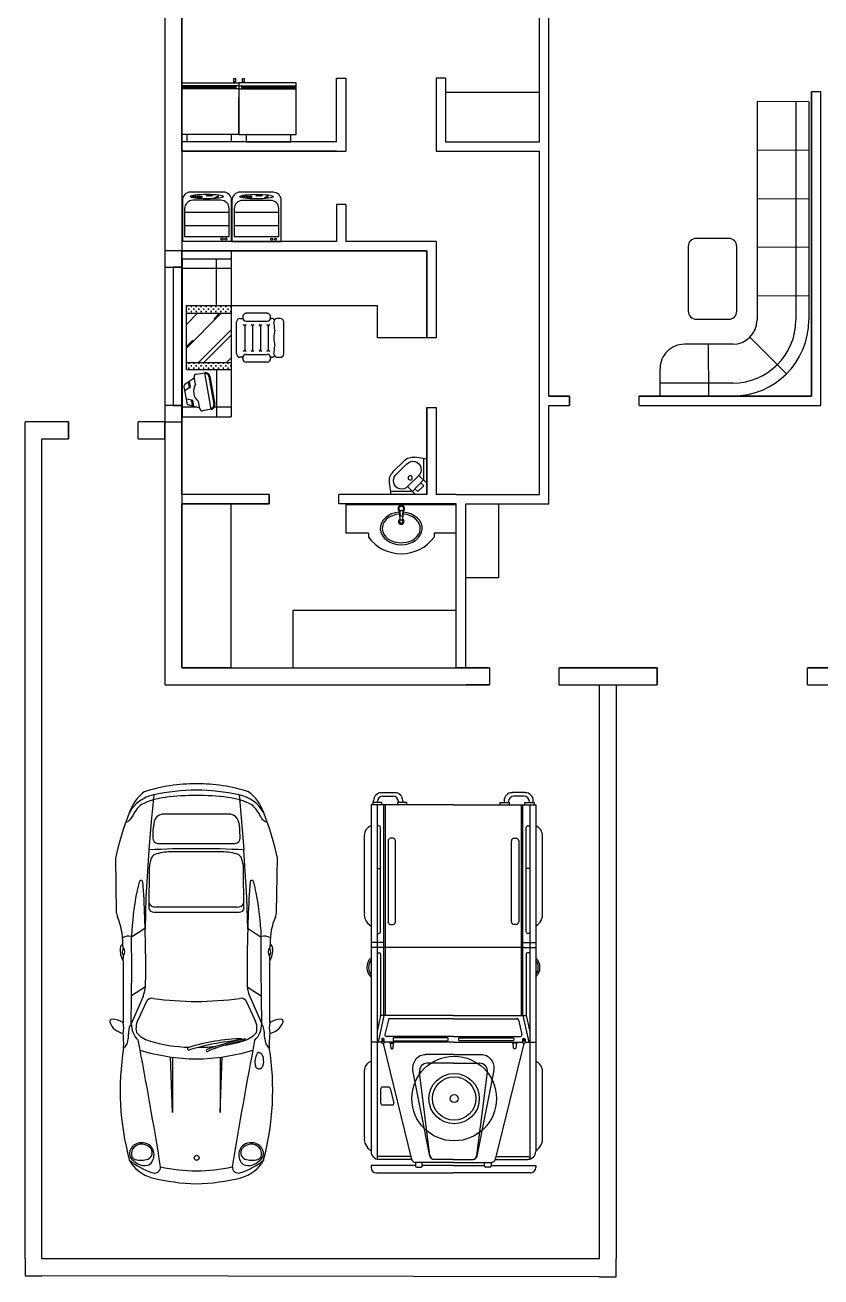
# Model space of a CAD drawing. Header units: centimetres. Extents: x -170 to 20863, y -3017 to 2645.
# Drawn here: x -170 to 800, y -722 to 804 of the extents above; entities that cross this region are included whole.
import ezdxf

# ---------------------------------------------------------------- set-up
doc = ezdxf.new("R2010")
doc.units = ezdxf.units.CM

# ---------------------------------------------------------------- blocks, each defined once
blk = doc.blocks.new('A$C02E00A6B')
for p, q in [((1402, 2780), (1398, 2140)), ((2002, 2780), (1998, 2140)), ((2602, 2780), (2598, 2140)), ((3202, 2780), (3198, 2140)), ((3802, 2780), (3798, 2140)), ((5038, 1544), (4398, 1540)), ((5038, 944), (4699, 942))]:
    blk.add_line(p, q)
at = {"linetype": 'Continuous'}
for p, q in [((1402, 2780), (4098, 2780)), ((1402, 2620), (4098, 2620)), ((4310, 2052), (4762, 2504)), ((1402, 2140), (4098, 2140)), ((3989, 1890), (3189, 1890)), ((3089, 1790), (3089, 1390)), ((4089, 1390), (4089, 1790)), ((4398, 1840), (4398, 1242)), ((4878, 1840), (4878, 943)), ((5038, 1840), (5038, 946)), ((3189, 1290), (3989, 1290))]:
    blk.add_line(p, q, dxfattribs=at)
for centre, radius, start, end in [((4098, 1840), 940, 0, 90), ((4098, 1840), 780, 0, 90), ((4098, 1840), 300, 0, 90), ((3189, 1790), 100, 90, 180), ((3989, 1790), 100, 0, 90), ((3189, 1390), 100, 180, 270), ((3989, 1390), 100, 270, 0), ((4698, 1242), 300, 180, 270.3519)]:
    blk.add_arc(centre, radius, start, end, dxfattribs=at)
blk = doc.blocks.new('A$C74323DED')
for p, q in [((3454, 1779), (2883, 1770)), ((1698, 1611), (2276, 1604)), ((1987, 1485), (1698, 1611)), ((2365, 1697), (1709, 1697)), ((2091, 1458), (1994, 1608)), ((2276, 1604), (2625, 1607)), ((2709, 1467), (2615, 1607)), ((1920, 1456), (1757, 1530)), ((3040, 1455), (2706, 1463)), ((2881, 1371), (2881, 919)), ((3349, 1420), (2924, 1424)), ((2936, 919), (2936, 1351)), ((3313, 1438), (3040, 1455)), ((3542, 1423), (3313, 1438)), ((3843, 1398), (3542, 1423)), ((3610, 1330), (3610, 919)), ((3749, 1381), (3670, 1382)), ((4128, 1372), (3843, 1398)), ((3920, 919), (3920, 1285)), ((757, 1172), (1346, 1193)), ((1343, 1172), (757, 1172)), ((3521, 919), (3521, 1193)), ((2881, 919), (2881, 467)), ((2936, 488), (2936, 919)), ((3521, 645), (3521, 919)), ((3610, 919), (3610, 508)), ((3920, 553), (3920, 919)), ((1343, 667), (757, 667)), ((757, 667), (1346, 646)), ((2924, 415), (3349, 419)), ((3040, 383), (3313, 401)), ((3313, 401), (3542, 416)), ((3843, 440), (3542, 416)), ((3670, 456), (3749, 458)), ((4128, 466), (3843, 440)), ((1987, 353), (1698, 227)), ((1757, 308), (1920, 382)), ((2091, 381), (1994, 231)), ((2709, 371), (2615, 232)), ((2706, 375), (3040, 383)), ((1698, 227), (2276, 234)), ((1709, 142), (2365, 142)), ((2276, 234), (2625, 231)), ((2883, 69), (3454, 59))]:
    blk.add_line(p, q)
blk.add_circle((275, 917), 26.6)
for centre, radius, start, end in [((989, -1113), 2841, 80.8502, 105.0021), ((1775, 1669), 180, 109.8569, 171.1321), ((1474, 1833), 272, 329.8315, 356.1352), ((1722, 1816), 23, 356.1352, 109.8569), ((2481, 1502), 227, 85.3914, 120.853), ((2494, 1666), 62.2, 34.5743, 84.6458), ((2566, 2363), 662, 268.1893, 293.5908), ((2898, 1603), 167, 95.1224, 113.5908), ((2655, -1726), 3595, 69.1236, 77.1575), ((430, 1299), 377, 117.9341, 165.8561), ((798, 1172), 713, 139.8356, 163.0263), ((431, 1422), 250, 127.028, 151.6532), ((311, 1553), 56.1, 99.1163, 164.1178), ((321, 1523), 106, 37.9901, 112.4095), ((318, 1511), 99.1, 44.3179, 99.1163), ((1497, 2565), 874, 266.2788, 276.579), ((1538, 1764), 121, 216.3025, 270.9016), ((1697, 1368), 243, 89.731, 135.9605), ((1546, 1139), 505, 75.5186, 90.7239), ((1653, 1991), 300, 259.298, 280.702), ((1699, 1640), 28.7, 205.9448, 269.41), ((2440, 2256), 564, 262.3343, 268.0614), ((2461, 1645), 61.9, 53.34, 130.5245), ((2458, 1739), 60, 231.9068, 311.9577), ((2440, 2256), 564, 275.8996, 280.6987), ((2498, 1635), 130, 347.733, 31.3426), ((2506, -1399), 3009, 78.8685, 87.7376), ((3957, 1711), 128, 198.9069, 239.4435), ((3768, 1296), 329, 38.5491, 67.8682), ((3794, 1199), 456, 36.82, 71.8248), ((3738, 1287), 399, 12.4252, 60.1974), ((-7490, 48703), 48020, 279.1905, 280.8179), ((344, 1469), 151, 151.6532, 191.6286), ((468, 1509), 219, 164.1178, 200.1268), ((279, 1506), 141, 318.9552, 356.0625), ((311, 1504), 109, 356.0625, 44.3179), ((290, 1499), 146, 327.3729, 37.9901), ((3487, 888), 2163, 163.0913, 179.1793), ((1792, 1337), 288, 130.3021, 163.3105), ((1648, 1352), 209, 58.5386, 101.741), ((2134, 1833), 377, 247.0122, 263.4658), ((2291, 14176), 12719, 269.1001, 272.4197), ((2664, 7520), 6055, 271.5472, 275.1572), ((2566, -1097), 2700, 76.3839, 78.8685), ((3197, 1507), 21, 304.6109, 76.3839), ((3361, 1172), 741, 5.9587, 26.3467), ((2341, 908), 1904, 0.3429, 17.2682), ((2143, 867), 2144, 165.8561, 178.6137), ((176, 1362), 62.2, 163.0263, 273.4503), ((267, 1453), 72.1, 191.6286, 237.7927), ((308, 1519), 150, 237.7927, 290.4863), ((330, 1461), 73.4, 202.5631, 318.9552), ((323, 1478), 106, 290.4863, 327.3729), ((3060, 957), 1612, 163.3105, 178.5788), ((1901, 1391), 67.8, 345.774, 73.1452), ((5525, 896), 3591, 172.3421, 179.6342), ((2931, 1374), 50, 98.3498, 183.3387), ((3016, 1353), 80.6, 119.4221, 181.6531), ((3333, 1075), 345, 69.3284, 87.2077), ((3430, 1333), 69, 24.9469, 69.3284), ((3074, 1204), 447, 358.5563, 20.6788), ((-3919, 973), 7474, 359.5886, 3.4511), ((3666, 1326), 56.4, 86.7926, 175.4907), ((3688, 647), 736, 77.7157, 85.2325), ((3823, 1271), 97.7, 8.5929, 77.7157), ((1787, 893), 2389, 0.6326, 11.5834), ((1989, 902), 1853, 167.5836, 179.4615), ((1869, 940), 2251, 359.4726, 7.8972), ((1433, 1000), 14.3, 16.9212, 209.452), ((-1123, 229), 2655, 8.2627, 16.7299), ((-612, 378), 2152, 1.6045, 16.9212), ((2143, 971), 2144, 181.3863, 194.1439), ((1989, 937), 1853, 180.5385, 192.4164), ((3487, 950), 2163, 180.8207, 196.9087), ((1414, 805), 10.7, 20.4589, 234.6463), ((-869, -47), 2447, 10.4806, 20.4589), ((3060, 882), 1612, 179.6179, 185.9686), ((5525, 942), 3591, 180.3658, 187.6579), ((-3919, 866), 7474, 356.5489, 0.4114), ((1869, 898), 2251, 352.1028, 0.5274), ((1787, 946), 2389, 348.4166, 359.3674), ((2341, 931), 1904, 342.7318, 359.6571), ((-748, -50), 2316, 12.8462, 21.4384), ((176, 476), 62.2, 86.5497, 196.9737), ((-7490, -46865), 48020, 79.1821, 80.8095), ((3060, 882), 1612, 189.5681, 196.6895), ((3272, 867), 1786, 188.2627, 193.8902), ((3074, 634), 447, 339.3212, 1.4437), ((3823, 568), 97.7, 282.2843, 351.4071), ((3361, 666), 741, 333.6533, 354.0413), ((430, 539), 377, 194.1439, 242.0659), ((798, 666), 713, 196.9737, 220.1644), ((344, 370), 151, 168.3714, 208.3468), ((267, 386), 72.1, 122.2073, 168.3714), ((308, 320), 150, 69.5137, 122.2073), ((468, 330), 219, 159.8732, 195.8822), ((330, 377), 73.4, 41.0448, 157.4369), ((323, 361), 106, 32.6271, 69.5137), ((279, 332), 141, 3.9375, 41.0448), ((290, 339), 146, 322.0099, 32.6271), ((1717, 512), 212, 192.8462, 212.2634), ((1792, 502), 288, 196.6895, 229.6979), ((1901, 447), 67.8, 286.8548, 14.226), ((2931, 464), 50, 176.6613, 261.6502), ((3016, 485), 80.6, 178.3469, 240.5779), ((3333, 764), 345, 272.7923, 290.6716), ((3430, 505), 69, 290.6716, 335.0531), ((3666, 513), 56.4, 184.5093, 273.2074), ((3688, 1191), 736, 274.7675, 282.2843), ((3738, 552), 399, 299.8026, 347.5748), ((431, 416), 250, 208.3468, 232.972), ((311, 285), 56.1, 195.8822, 260.8837), ((311, 335), 109, 315.6821, 3.9375), ((1261, 254), 42.1, 103.6051, 190.8943), ((1289, 138), 161, 78.7083, 103.6051), ((1270, 10), 290, 67.6789, 80.1369), ((1370, 259), 22.4, 337.0168, 60.8966), ((1697, 470), 243, 224.0395, 270.269), ((1648, 486), 209, 258.259, 301.4614), ((2134, 6), 377, 96.5342, 112.9878), ((2291, -12337), 12719, 87.5803, 90.8999), ((2506, 3238), 3009, 272.2624, 281.1315), ((2664, -5682), 6055, 84.8428, 88.4528), ((2566, 2935), 2700, 281.1315, 283.6161), ((3197, 331), 21, 283.6161, 55.3891), ((3768, 542), 329, 292.1318, 321.4509), ((3794, 639), 456, 288.1752, 323.18), ((989, 2951), 2841, 254.9979, 279.1498), ((321, 315), 106, 247.5905, 322.0099), ((318, 328), 99.1, 260.8837, 315.6821), ((1275, 266), 58.7, 199.9709, 271.0187), ((1296, 515), 309, 266.289, 279.9756), ((1322, 280), 74.5, 291.2471, 335.9991), ((1538, 74), 121, 89.0984, 143.6975), ((1497, -727), 874, 83.421, 93.7212), ((1546, 700), 505, 269.2761, 284.4814), ((1653, -153), 300, 79.298, 100.702), ((1775, 170), 180, 188.8679, 250.1431), ((1699, 199), 28.7, 90.59, 154.0552), ((1474, 5), 272, 3.8648, 30.1685), ((2440, -418), 564, 91.9386, 97.6657), ((2481, 337), 227, 239.147, 274.6086), ((2458, 99), 60, 48.0423, 128.0932), ((2461, 193), 61.9, 229.4755, 306.66), ((2440, -418), 564, 79.3013, 84.1004), ((2494, 172), 62.2, 275.3542, 325.4257), ((2566, -525), 662, 66.4092, 91.8107), ((2498, 204), 130, 328.6574, 12.267), ((2655, 3564), 3595, 282.8425, 290.8764), ((3957, 127), 128, 120.5565, 161.0931), ((1722, 22), 23, 250.1431, 3.8648), ((2898, 235), 167, 246.4092, 264.8776)]:
    blk.add_arc(centre, radius, start, end)
blk = doc.blocks.new('A$C71635A29')
for p, q in [((368, 1839), (1053, 1839)), ((2685, 1839), (3485, 1839)), ((0, 1715), (0, 920)), ((76, 1770), (55, 1770)), ((76, 1311), (76, 1770)), ((139, 1352), (139, 1688)), ((3800, 1708), (142, 1708)), ((167, 1358), (167, 1708)), ((3800, 1770), (222, 1770)), ((1350, 1659), (1350, 1770)), ((1626, 1637), (1350, 1697)), ((1625, 1671), (1459, 1708)), ((2272, 1708), (2272, 1687)), ((2328, 218), (2328, 1770)), ((2378, 1637), (2378, 1770)), ((2472, 1708), (2472, 1688)), ((3142, 1708), (3142, 1672)), ((3584, 1688), (3584, 1708)), ((3800, 1699), (3800, 1770)), ((3824, 1752), (3800, 1752)), ((3800, 1699), (3800, 1752)), ((3800, 920), (3800, 1699)), ((3824, 1658), (3824, 1752)), ((3824, 1744), (3844, 1744)), ((3824, 1704), (3835, 1704)), ((1337, 1646), (139, 1351)), ((702, 1655), (702, 1549)), ((869, 1671), (718, 1671)), ((872, 1571), (722, 1534)), ((884, 1587), (884, 1655)), ((1282, 1558), (1282, 1548)), ((1340, 1571), (1287, 1564)), ((1337, 1653), (1337, 1642)), ((1340, 1577), (1340, 1533)), ((1345, 1577), (1340, 1577)), ((1380, 1659), (1344, 1659)), ((1344, 1636), (1380, 1636)), ((1350, 1577), (1345, 1577)), ((1350, 920), (1350, 1636)), ((1360, 1653), (1360, 1643)), ((1376, 1653), (1360, 1653)), ((1360, 1643), (1376, 1643)), ((1376, 1659), (1376, 1653)), ((1376, 1643), (1376, 1636)), ((1386, 1642), (1386, 1653)), ((1409, 920), (1409, 1611)), ((1580, 1590), (1428, 1626)), ((1592, 920), (1592, 1575)), ((1626, 920), (1626, 1671)), ((1626, 1637), (3800, 1637)), ((1626, 1621), (3800, 1621)), ((2257, 1671), (1628, 1671)), ((2488, 1672), (3568, 1672)), ((2566, 1568), (2566, 1544)), ((3429, 1594), (2592, 1594)), ((3455, 1544), (3455, 1568)), ((3800, 1658), (3824, 1658)), ((3889, 1649), (3889, 1543)), ((3927, 1662), (3927, 1525)), ((1288, 1541), (1340, 1538)), ((1340, 1533), (1350, 1533)), ((1364, 1537), (1364, 980)), ((1389, 1543), (1370, 1543)), ((1395, 980), (1395, 1537)), ((2592, 1518), (3429, 1518)), ((3824, 1496), (3800, 1496)), ((3824, 1401), (3824, 1496)), ((3835, 1488), (3824, 1488)), ((3844, 1443), (3824, 1443)), ((59, 1297), (59, 1254)), ((108, 1311), (73, 1311)), ((108, 920), (108, 1311)), ((173, 1164), (1057, 1339)), ((3800, 1401), (3824, 1401)), ((73, 1241), (108, 1241)), ((76, 920), (76, 1241)), ((179, 1162), (1040, 1271)), ((1133, 920), (1133, 1189)), ((1221, 920), (1221, 1204)), ((139, 920), (139, 1123)), ((0, 124), (0, 920)), ((76, 920), (76, 598)), ((108, 920), (108, 528)), ((139, 920), (139, 716)), ((1133, 920), (1133, 650)), ((1221, 920), (1221, 635)), ((1350, 920), (1350, 203)), ((1370, 974), (1389, 974)), ((1409, 920), (1409, 228)), ((1592, 920), (1592, 264)), ((1626, 920), (1626, 168)), ((3800, 920), (3800, 140)), ((1364, 302), (1364, 859)), ((1370, 865), (1389, 865)), ((1395, 859), (1395, 302)), ((173, 675), (1057, 500)), ((179, 677), (1040, 568)), ((59, 542), (59, 585)), ((73, 598), (108, 598)), ((108, 528), (73, 528)), ((76, 528), (76, 69)), ((1337, 193), (139, 488)), ((139, 488), (139, 151)), ((167, 481), (167, 131)), ((3800, 438), (3824, 438)), ((3824, 438), (3824, 343)), ((3844, 396), (3824, 396)), ((1282, 281), (1282, 291)), ((1340, 268), (1287, 275)), ((1288, 298), (1340, 302)), ((1340, 262), (1340, 306)), ((1340, 306), (1350, 306)), ((1345, 262), (1340, 262)), ((1350, 262), (1345, 262)), ((1389, 296), (1370, 296)), ((2566, 271), (2566, 295)), ((2592, 321), (3429, 321)), ((3455, 295), (3455, 271)), ((3824, 343), (3800, 343)), ((3835, 351), (3824, 351)), ((3889, 190), (3889, 296)), ((3927, 177), (3927, 314)), ((3800, 131), (142, 131)), ((1337, 186), (1337, 197)), ((1344, 203), (1380, 203)), ((1380, 180), (1344, 180)), ((1626, 202), (1350, 142)), ((1350, 180), (1350, 69)), ((1360, 196), (1376, 196)), ((1360, 186), (1360, 196)), ((1376, 186), (1360, 186)), ((1376, 196), (1376, 203)), ((1376, 180), (1376, 186)), ((1386, 197), (1386, 186)), ((1580, 249), (1428, 213)), ((1625, 168), (1459, 131)), ((1626, 218), (3800, 218)), ((1626, 202), (3800, 202)), ((2257, 168), (1628, 168)), ((2272, 131), (2272, 153)), ((2328, 202), (2328, 69)), ((2378, 202), (2378, 69)), ((2472, 131), (2472, 152)), ((2488, 167), (3568, 167)), ((3429, 245), (2592, 245)), ((3142, 131), (3142, 167)), ((3584, 152), (3584, 131)), ((3800, 181), (3824, 181)), ((3800, 140), (3800, 69)), ((3800, 140), (3800, 87)), ((3824, 181), (3824, 87)), ((3824, 135), (3835, 135)), ((76, 69), (55, 69)), ((3800, 69), (222, 69)), ((368, 0), (1053, 0)), ((2685, 0), (3485, 0)), ((3824, 87), (3800, 87)), ((3824, 95), (3844, 95))]:
    blk.add_line(p, q)
for radius in [437, 260, 224, 40.9]:
    blk.add_circle((767, 912), radius)
for centre, radius, start, end in [((353, 1697), 143, 84.0168, 149.1786), ((1052, 1735), 105, 19.9185, 90.2556), ((2122, 1684), 130, 41.9119, 138.0881), ((2671, 1697), 143, 84.0168, 149.1786), ((3485, 1735), 105, 19.9185, 90.2556), ((55, 1715), 55, 90, 180), ((222, 1688), 82.4, 90, 180), ((2121, 1677), 119, 51.6125, 128.3875), ((2257, 1687), 15.6, 270, 0), ((2488, 1688), 15.6, 180, 270), ((3568, 1688), 15.6, 270, 0), ((3835, 1649), 55, 0, 90), ((3844, 1662), 82.4, 0, 90), ((718, 1655), 15.6, 90, 180), ((869, 1655), 15.6, 0, 90), ((869, 1587), 15.6, 283.834, 0), ((1288, 1558), 6.22, 97.3234, 180), ((1344, 1653), 6.22, 90, 180), ((1344, 1642), 6.22, 180, 270), ((1380, 1653), 6.22, 360, 90), ((1380, 1642), 6.22, 270, 0), ((1424, 1611), 15.6, 76.7925, 180), ((1577, 1575), 15.6, 0, 76.7925), ((1628, 1687), 15.6, 257.5485, 270), ((2592, 1568), 25.9, 90, 180), ((3429, 1568), 25.9, 360, 90), ((718, 1549), 15.6, 180, 283.834), ((1288, 1548), 6.22, 180, 265.7653), ((1370, 1537), 6.22, 90, 180), ((1389, 1537), 6.22, 0, 90), ((2592, 1544), 25.9, 180, 270), ((3429, 1544), 25.9, 270, 0), ((3835, 1543), 55, 270, 0), ((3844, 1525), 82.4, 270, 0), ((73, 1297), 13.7, 90, 180), ((149, 1311), 41.2, 103.834, 180), ((1083, 1204), 137, 0, 101.2013), ((73, 1254), 13.7, 180, 270), ((181, 1123), 41.2, 101.2013, 180), ((1050, 1189), 82.4, 0, 97.1859), ((218, 1058), 111, 112.4352, 131.5775), ((181, 1147), 15.6, 97.1859, 112.4352), ((1370, 980), 6.22, 180, 270), ((1389, 980), 6.22, 270, 0), ((1370, 859), 6.22, 90, 180), ((1389, 859), 6.22, 0, 90), ((181, 716), 41.2, 180, 258.7987), ((218, 781), 111, 228.4225, 247.5648), ((181, 692), 15.6, 247.5648, 262.8141), ((1050, 650), 82.4, 262.8141, 0), ((73, 585), 13.7, 90, 180), ((73, 542), 13.7, 180, 270), ((149, 528), 41.2, 180, 256.166), ((1083, 635), 137, 258.7987, 0), ((3844, 314), 82.4, 0, 90), ((1288, 291), 6.22, 94.2347, 180), ((1288, 281), 6.22, 180, 262.6766), ((1370, 302), 6.22, 180, 270), ((1389, 302), 6.22, 270, 0), ((1577, 264), 15.6, 283.2075, 0), ((2592, 295), 25.9, 90, 180), ((2592, 271), 25.9, 180, 270), ((3429, 295), 25.9, 360, 90), ((3429, 271), 25.9, 270, 0), ((3835, 296), 55, 0, 90), ((222, 151), 82.4, 180, 270), ((1344, 197), 6.22, 90, 180), ((1344, 186), 6.22, 180, 270), ((1380, 197), 6.22, 360, 90), ((1380, 186), 6.22, 270, 0), ((1424, 228), 15.6, 180, 283.2075), ((1628, 153), 15.6, 90, 102.4515), ((2257, 153), 15.6, 0, 90), ((2488, 152), 15.6, 90, 180), ((3568, 152), 15.6, 0, 90), ((3835, 190), 55, 270, 0), ((3844, 177), 82.4, 270, 0), ((55, 124), 55, 180, 270), ((353, 142), 143, 210.8214, 275.9832), ((1052, 105), 105, 269.7444, 340.0815), ((2122, 156), 130, 221.9119, 318.0881), ((2121, 162), 119, 231.6125, 308.3875), ((2671, 142), 143, 210.8214, 275.9832), ((3485, 105), 105, 269.7444, 340.0815)]:
    blk.add_arc(centre, radius, start, end)
blk = doc.blocks.new('A$C720672EA')
for p, q in [((732, 854), (702, 854)), ((702, 854), (702, 814)), ((732, 814), (732, 854)), ((818, 854), (818, 814)), ((848, 854), (818, 854)), ((848, 814), (848, 854)), ((0, 97), (0, 797)), ((0, 797), (775, 797)), ((775, 757), (0, 757)), ((775, 717), (0, 717)), ((15, 717), (15, 757)), ((735, 747), (15, 747)), ((735, 737), (15, 737)), ((735, 727), (15, 727)), ((702, 814), (732, 814)), ((712, 814), (712, 797)), ((722, 797), (722, 814)), ((735, 717), (735, 757)), ((775, 797), (775, 97)), ((1551, 797), (775, 797)), ((775, 797), (775, 97)), ((775, 757), (1551, 757)), ((775, 717), (1551, 717)), ((815, 717), (815, 757)), ((815, 747), (1535, 747)), ((815, 737), (1535, 737)), ((815, 727), (1535, 727)), ((818, 814), (848, 814)), ((828, 814), (828, 797)), ((838, 797), (838, 814)), ((1535, 717), (1535, 757)), ((1551, 97), (1551, 797)), ((775, 97), (775, 600)), ((775, 97), (775, 600)), ((775, 97), (0, 97)), ((75, 0), (75, 97)), ((675, 0), (75, 0)), ((675, 0), (675, 97)), ((775, 97), (1551, 97)), ((875, 0), (875, 97)), ((875, 0), (1475, 0)), ((1475, 0), (1475, 97))]:
    blk.add_line(p, q)
blk = doc.blocks.new('A$C20C229D7')
for p, q in [((0, 600), (0, 100)), ((600, 600), (0, 600)), ((572, 542), (30, 542)), ((30, 542), (30, 200)), ((572, 200), (572, 542)), ((600, 100), (600, 600)), ((30, 410), (572, 410)), ((30, 248), (572, 248)), ((100, 0), (500, 0)), ((130, 100), (472, 100)), ((363, 65), (419, 65)), ((363, 48), (363, 65)), ((419, 48), (363, 48)), ((419, 65), (419, 48))]:
    blk.add_line(p, q)
for centre, radius in [((70, 572), 13), ((117, 572), 13), ((167, 54), 6.67), ((184, 62), 4.67), ((199, 68), 3.33), ((240, 42), 6), ((261, 42), 6), ((283, 42), 6), ((303, 42), 6), ((441, 50), 10), ((466, 51), 7.33)]:
    blk.add_circle(centre, radius)
for centre, start, end in [((130, 200), 180, 270), ((472, 200), 270, 0), ((100, 100), 180, 270), ((500, 100), 270, 0)]:
    blk.add_arc(centre, 100, start, end)
blk.add_ellipse((302, 54), major_axis=(202, 0), ratio=0.137115)
blk = doc.blocks.new('A$C6F6B5A09')
for p, q in [((0, 0.25), (0, 0.6)), ((0, 0.6), (1.34, 0.6)), ((0.642, 0.547), (0.653, 0.424)), ((0.649, 0.531), (0.655, 0.469)), ((0.691, 0.531), (0.685, 0.469)), ((0.698, 0.547), (0.687, 0.424)), ((1.34, 0.25), (1.34, 0.6)), ((0.27, 0.25), (0, 0.25)), ((0.27, 0.25), (0.27, 0.2)), ((1.34, 0.25), (1.07, 0.25)), ((1.07, 0.25), (1.07, 0.2))]:
    blk.add_line(p, q)
at = {"extrusion": (0, 0, -1)}
for p, q in [((0.512, 0.463), (0.477, 0.437)), ((0.553, 0.484), (0.512, 0.463)), ((0.562, 0.463), (0.524, 0.444)), ((0.598, 0.498), (0.553, 0.484)), ((0.603, 0.476), (0.562, 0.463)), ((0.646, 0.505), (0.598, 0.498)), ((0.648, 0.482), (0.603, 0.476)), ((0.737, 0.476), (0.692, 0.482)), ((0.742, 0.498), (0.694, 0.505)), ((0.778, 0.463), (0.737, 0.476)), ((0.787, 0.484), (0.742, 0.498)), ((0.816, 0.444), (0.778, 0.463)), ((0.828, 0.463), (0.787, 0.484)), ((0.863, 0.437), (0.828, 0.463)), ((0.417, 0.336), (0.415, 0.298)), ((0.429, 0.372), (0.417, 0.336)), ((0.449, 0.407), (0.429, 0.372)), ((0.44, 0.332), (0.438, 0.299)), ((0.45, 0.363), (0.44, 0.332)), ((0.477, 0.437), (0.449, 0.407)), ((0.467, 0.393), (0.45, 0.363)), ((0.492, 0.421), (0.467, 0.393)), ((0.524, 0.444), (0.492, 0.421)), ((0.848, 0.421), (0.816, 0.444)), ((0.873, 0.393), (0.848, 0.421)), ((0.891, 0.407), (0.863, 0.437)), ((0.89, 0.363), (0.873, 0.393)), ((0.9, 0.332), (0.89, 0.363)), ((0.911, 0.372), (0.891, 0.407)), ((0.902, 0.299), (0.9, 0.332)), ((0.923, 0.336), (0.911, 0.372)), ((0.925, 0.298), (0.923, 0.336)), ((0.415, 0.298), (0.422, 0.261)), ((0.422, 0.261), (0.438, 0.225)), ((0.438, 0.299), (0.444, 0.267)), ((0.438, 0.225), (0.462, 0.192)), ((0.444, 0.267), (0.457, 0.236)), ((0.457, 0.236), (0.479, 0.208)), ((0.462, 0.192), (0.494, 0.164)), ((0.479, 0.208), (0.507, 0.182)), ((0.494, 0.164), (0.532, 0.14)), ((0.507, 0.182), (0.542, 0.161)), ((0.542, 0.161), (0.582, 0.145)), ((0.758, 0.145), (0.798, 0.161)), ((0.798, 0.161), (0.833, 0.182)), ((0.808, 0.14), (0.846, 0.164)), ((0.833, 0.182), (0.861, 0.208)), ((0.846, 0.164), (0.878, 0.192)), ((0.861, 0.208), (0.883, 0.236)), ((0.878, 0.192), (0.902, 0.225)), ((0.883, 0.236), (0.896, 0.267)), ((0.896, 0.267), (0.902, 0.299)), ((0.902, 0.225), (0.918, 0.261)), ((0.918, 0.261), (0.925, 0.298)), ((0.532, 0.14), (0.575, 0.123)), ((0.575, 0.123), (0.622, 0.112)), ((0.582, 0.145), (0.67, 0.132)), ((0.622, 0.112), (0.67, 0.109)), ((0.67, 0.132), (0.758, 0.145)), ((0.67, 0.109), (0.718, 0.112)), ((0.718, 0.112), (0.765, 0.123)), ((0.765, 0.123), (0.808, 0.14))]:
    blk.add_line(p, q, dxfattribs=at)
blk.add_circle((0.67, 0.55), 0.0284)
for centre, radius, start, end in [((0.67, 0.55), 0.0397, 310.3688, 229.6312), ((0.67, 0.471), 0.0155, 185.2159, 354.7841), ((0.67, 0.392), 0.034, 119.3941, 60.6059), ((0.67, 0.392), 0.0227, 118.8528, 61.1472), ((0.67, 0.425), 0.017, 185.2159, 354.7841), ((0.67, 0.5), 0.5, 216.8699, 323.1301)]:
    blk.add_arc(centre, radius, start, end)
blk = doc.blocks.new('A$C1A7470BA')
for p, q in [((1600, 1033), (0, 1033)), ((0, 1033), (0, 533)), ((96, 881), (96, 1033)), ((1504, 533), (1504, 1033)), ((1600, 533), (1600, 1033)), ((88, 854), (120, 967)), ((105, 912), (166, 923)), ((105, 912), (166, 923)), ((108, 925), (169, 936)), ((108, 925), (169, 936)), ((302, 1015), (141, 986)), ((302, 1015), (141, 986)), ((166, 923), (182, 994)), ((166, 923), (182, 994)), ((301, 946), (261, 1008)), ((301, 946), (261, 1008)), ((293, 958), (354, 969)), ((293, 958), (354, 969)), ((301, 946), (362, 957)), ((301, 946), (362, 957)), ((329, 1004), (396, 910)), ((329, 1004), (396, 910)), ((330, 897), (401, 909)), ((330, 897), (401, 909)), ((478, 987), (478, 533)), ((478, 987), (1130, 987)), ((487, 963), (500, 963)), ((487, 913), (500, 913)), ((493, 970), (493, 957)), ((493, 920), (493, 907)), ((512, 938), (525, 938)), ((518, 987), (518, 982)), ((518, 945), (518, 932)), ((518, 895), (518, 882)), ((537, 963), (550, 963)), ((537, 913), (550, 913)), ((543, 970), (543, 957)), ((543, 920), (543, 907)), ((550, 987), (550, 533)), ((697, 987), (1050, 634)), ((714, 987), (778, 922)), ((938, 987), (1050, 876)), ((1050, 987), (1050, 533)), ((1062, 938), (1075, 938)), ((1068, 987), (1068, 982)), ((1068, 945), (1068, 932)), ((1068, 895), (1068, 882)), ((1087, 963), (1100, 963)), ((1087, 913), (1100, 913)), ((1093, 970), (1093, 957)), ((1093, 920), (1093, 907)), ((1112, 938), (1125, 938)), ((1118, 987), (1118, 982)), ((1118, 945), (1118, 932)), ((1118, 895), (1118, 882)), ((1130, 987), (1130, 533)), ((75, 738), (60, 822)), ((75, 738), (60, 822)), ((75, 738), (447, 803)), ((75, 738), (447, 803)), ((82, 853), (153, 866)), ((82, 853), (153, 866)), ((88, 854), (88, 854)), ((432, 888), (447, 803)), ((432, 888), (447, 803)), ((487, 863), (500, 863)), ((487, 813), (500, 813)), ((487, 763), (500, 763)), ((493, 870), (493, 857)), ((493, 820), (493, 807)), ((493, 770), (493, 757)), ((512, 888), (525, 888)), ((512, 838), (525, 838)), ((512, 788), (525, 788)), ((518, 845), (518, 832)), ((518, 795), (518, 782)), ((537, 863), (550, 863)), ((537, 813), (550, 813)), ((537, 763), (550, 763)), ((543, 870), (543, 857)), ((543, 820), (543, 807)), ((543, 770), (543, 757)), ((550, 866), (883, 533)), ((550, 811), (828, 533)), ((1062, 888), (1075, 888)), ((1062, 838), (1075, 838)), ((1062, 788), (1075, 788)), ((1068, 845), (1068, 832)), ((1068, 795), (1068, 782)), ((1087, 863), (1100, 863)), ((1087, 813), (1100, 813)), ((1087, 763), (1100, 763)), ((1093, 870), (1093, 857)), ((1093, 820), (1093, 807)), ((1093, 770), (1093, 757)), ((1112, 888), (1125, 888)), ((1112, 838), (1125, 838)), ((1112, 788), (1125, 788)), ((1118, 845), (1118, 832)), ((1118, 795), (1118, 782)), ((478, 683), (0, 683)), ((84, 739), (84, 739)), ((84, 739), (84, 739)), ((96, 533), (96, 707)), ((409, 760), (125, 710)), ((409, 760), (125, 710)), ((411, 751), (127, 701)), ((411, 751), (127, 701)), ((487, 713), (500, 713)), ((487, 663), (500, 663)), ((493, 720), (493, 707)), ((493, 670), (493, 657)), ((512, 738), (525, 738)), ((512, 688), (525, 688)), ((512, 638), (525, 638)), ((518, 745), (518, 732)), ((518, 695), (518, 682)), ((518, 645), (518, 632)), ((537, 713), (550, 713)), ((537, 663), (550, 663)), ((543, 720), (543, 707)), ((543, 670), (543, 657)), ((991, 710), (1050, 651)), ((1062, 738), (1075, 738)), ((1062, 688), (1075, 688)), ((1062, 638), (1075, 638)), ((1068, 745), (1068, 732)), ((1068, 695), (1068, 682)), ((1068, 645), (1068, 632)), ((1087, 713), (1100, 713)), ((1087, 663), (1100, 663)), ((1093, 720), (1093, 707)), ((1093, 670), (1093, 657)), ((1112, 738), (1125, 738)), ((1112, 688), (1125, 688)), ((1112, 638), (1125, 638)), ((1118, 745), (1118, 732)), ((1118, 695), (1118, 682)), ((1118, 645), (1118, 632)), ((1130, 683), (1600, 683)), ((1600, 533), (0, 533)), ((487, 613), (500, 613)), ((487, 563), (500, 563)), ((493, 620), (493, 607)), ((493, 570), (493, 557)), ((512, 588), (525, 588)), ((512, 538), (525, 538)), ((518, 595), (518, 582)), ((518, 545), (518, 533)), ((537, 613), (550, 613)), ((537, 563), (550, 563)), ((543, 620), (543, 607)), ((543, 570), (543, 557)), ((550, 582), (599, 533)), ((1062, 588), (1075, 588)), ((1062, 538), (1075, 538)), ((1068, 595), (1068, 582)), ((1068, 545), (1068, 533)), ((1087, 613), (1100, 613)), ((1087, 563), (1100, 563)), ((1093, 620), (1093, 607)), ((1093, 570), (1093, 557)), ((1112, 588), (1125, 588)), ((1112, 538), (1125, 538)), ((1118, 595), (1118, 582)), ((1118, 545), (1118, 533)), ((590, 416), (598, 416)), ((603, 416), (603, 445)), ((639, 481), (961, 481)), ((919, 397), (680, 397)), ((1014, 416), (1007, 416)), ((554, 169), (554, 381)), ((633, 381), (633, 169)), ((919, 317), (680, 317)), ((971, 381), (971, 169)), ((1050, 169), (1050, 381)), ((598, 134), (590, 134)), ((603, 123), (603, 133)), ((919, 237), (680, 237)), ((919, 157), (680, 157)), ((997, 136), (997, 123)), ((1007, 134), (1014, 134)), ((603, 66), (603, 36)), ((997, 36), (997, 66)), ((639, 0), (961, 0))]:
    blk.add_line(p, q)
at = {"linetype": 'Continuous'}
blk.add_line((997, 445), (997, 414), dxfattribs=at)
for centre, radius, start, end in [((146, 960), 27, 99.9755, 164.2484), ((146, 960), 27, 99.9755, 164.2484), ((259, 782), 135, 58.1791, 141.8198), ((259, 782), 135, 58.1791, 141.8198), ((307, 988), 27, 35.5353, 99.9755), ((307, 988), 27, 35.5353, 99.9755), ((406, 883), 27, 9.9763, 99.9988), ((406, 883), 27, 9.9763, 99.9988), ((87, 827), 27, 99.9988, 189.9755), ((87, 827), 27, 99.9988, 189.9755), ((403, 795), 36, 280.0003, 9.9717), ((403, 795), 36, 280.0003, 9.9717), ((403, 795), 45, 280.0003, 9.9763), ((403, 795), 45, 280.0003, 9.9763), ((119, 745), 45, 189.9755, 280.0003), ((119, 745), 45, 189.9755, 280.0003), ((119, 745), 36, 189.9755, 280.0003), ((119, 745), 36, 189.9755, 280.0003), ((590, 381), 35.8, 90, 180), ((598, 381), 35.8, 0, 90), ((639, 445), 35.8, 90, 180), ((680, 411), 13.6, 180, 270), ((680, 383), 13.6, 90, 180), ((919, 411), 13.6, 270, 0), ((919, 383), 13.6, 0, 90), ((961, 445), 35.8, 0, 90), ((1007, 381), 35.8, 90, 180), ((1014, 381), 35.8, 0, 90), ((680, 331), 13.6, 180, 270), ((680, 303), 13.6, 90, 180), ((919, 331), 13.6, 270, 0), ((919, 303), 13.6, 0, 90), ((590, 169), 35.8, 180, 270), ((598, 169), 35.8, 270, 0), ((680, 251), 13.6, 180, 270), ((680, 223), 13.6, 90, 180), ((680, 171), 13.6, 180, 270), ((680, 143), 13.6, 90, 180), ((919, 251), 13.6, 270, 0), ((919, 223), 13.6, 0, 90), ((919, 171), 13.6, 270, 0), ((919, 143), 13.6, 0, 90), ((1007, 169), 35.8, 180, 270), ((1014, 169), 35.8, 270, 0), ((639, 123), 35.8, 180, 233.1301), ((639, 66), 35.8, 90, 180), ((639, 36), 35.8, 180, 270), ((722, 462), 370, 256.9726, 269.6332), ((800, -241), 342, 76.4882, 103.5118), ((877, 462), 370, 270.3668, 283.0274), ((961, 66), 35.8, 0, 90), ((961, 36), 35.8, 270, 0), ((961, 123), 35.8, 306.8699, 0)]:
    blk.add_arc(centre, radius, start, end)
blk = doc.blocks.new('A$C132312DB')
at = {"linetype": 'ByBlock'}
for p, q in [((0.432, 0.454, -0.49), (0, 0.454, -0.49)), ((0, 0.454, -0.49), (0, 0.022, -0.49)), ((0.095, 0.222, -0.49), (0, 0.318, -0.49)), ((0.035, 0.347, -0.49), (0.107, 0.418, -0.49)), ((0.035, 0.347, -0.49), (0.07, 0.311, -0.49)), ((0.038, 0.28, -0.49), (0.177, 0.415, -0.49)), ((0.095, 0.222, -0.49), (0.233, 0.359, -0.49)), ((0.107, 0.418, -0.49), (0.143, 0.382, -0.49)), ((0.233, 0.359, -0.49), (0.139, 0.454, -0.49)), ((0.432, 0.415, -0.49), (0.177, 0.415, -0.49)), ((0.432, 0.454, -0.49), (0.454, 0.309, -0.49)), ((0.038, 0.28, -0.49), (0.038, 0.022, -0.49)), ((0.24, 0.079, -0.49), (0.374, 0.214, -0.49)), ((0.411, 0.178, -0.49), (0.275, 0.043, -0.49)), ((0, 0.022, -0.49), (0.145, 0, -0.49))]:
    blk.add_line(p, q, dxfattribs=at)
blk.add_circle((0.202, 0.253, -0.49), 0.0254, dxfattribs=at)
for centre, radius, start, end in [((0.303, 0.286, -0.49), 0.101, 314.9707, 136.134), ((0.303, 0.286, -0.49), 0.152, 315, 8.5308), ((0.167, 0.151, -0.49), 0.102, 134.531, 315.2473), ((0.167, 0.151, -0.49), 0.152, 261.4692, 315)]:
    blk.add_arc(centre, radius, start, end, dxfattribs=at)

msp = doc.modelspace()

# ---------------------------------------------------------------- linework, layer by layer
for p, q in [((330.6, 739.5), (330.5, 650.5)), ((342, 739.5), (342, 662)), ((209, 662), (20.5, 662)), ((209, 585.5), (209, 540.5)), ((220.5, 585.5), (220.5, 540.5)), ((209, 540.5), (20.5, 540.5)), ((330.5, 540.5), (220.5, 540.5)), ((330.5, 540.5), (330.5, 423)), ((330.5, 338), (330.5, 232)), ((788, 340.5), (799.5, 340.5)), ((-170.5, -700), (-170.5, 320.5)), ((-117.5, 320.5), (-170.5, 320.5)), ((0, 320.5), (-32.5, 320.5)), ((0, 300), (0, 320.5)), ((355, 232), (330.5, 232)), ((127, 220.5), (20.5, 220.5)), ((319, 220.5), (212, 220.5)), ((355, 220.5), (319, 220.5)), ((456.5, 220.5), (468, 220.5)), ((529.5, -700), (529.5, 0)), ((529.5, -721.9), (-150, -720.5))]:
    msp.add_line(p, q)
for points in [[(783, 0), (1320, 0), (1320, 1400), (0, 1400), (0, 0), (395.5, 0)], [(456.5, 1379.5), (20.5, 1379.5), (20.5, 20.5), (395.5, 20.5)], [(209, 650.5), (20.5, 650.5), (20.5, 913.5), (220.5, 913.5)], [(209, 824.5), (209, 902), (20.5, 902), (20.5, 650.5), (209, 650.5)], [(342, 739.5), (342, 662), (456.5, 662), (456.5, 902), (342, 902), (342, 824.5)], [(456.5, 662), (456.5, 902), (342, 902)], [(456.5, 662), (456.5, 902)], [(493, 352), (468, 352), (468, 902), (573, 902)], [(783, 20.5), (1299.5, 20.5), (1299.5, 820.5)], [(1299.5, 820.5), (1299.5, 20.5), (788, 20.5)], [(1162.5, 820.5), (1299.5, 820.5), (1299.5, 20.5), (799.5, 20.5)], [(209, 662), (209, 739.5)], [(209, 739.5), (220.5, 739.5)], [(220.5, 739.5), (220.5, 650.5)], [(342.1, 739.5), (330.6, 739.5)], [(788, 723), (788, 352), (578, 352)], [(788, 723), (788, 352), (578, 352)], [(788, 352), (788, 723)], [(799.5, 723), (788, 723)], [(799.5, 340.5), (799.5, 723)], [(209, 650.5), (220.5, 650.5)], [(330.5, 650.5), (456.5, 650.5)], [(456.5, 352), (456.5, 650.5)], [(220.5, 585.5), (209, 585.5)], [(319, 423), (319, 529), (20.5, 529), (20.5, 20.5), (319, 20.5)], [(127, 232), (20.5, 232), (20.5, 529), (319, 529), (319, 423)], [(319, 462.4), (319, 529), (80.8, 529), (80.8, 462.4), (259, 462.4)], [(259, 529), (319, 529), (319, 423), (259, 423), (259, 462.4)], [(330.5, 529), (330.5, 529), (330.5, 423), (319, 423), (319, 529)], [(330.5, 423), (319, 423)], [(456.5, 232), (456.5, 352)], [(468, 352), (493, 352)], [(468, 340.5), (493, 340.5), (493, 352), (468, 352)], [(493, 352), (468, 352)], [(493, 352), (493, 340.5)], [(578, 340.5), (578, 352)], [(578, 352), (788, 352)], [(319, 338), (319, 232), (212, 232)], [(319, 232), (319, 338)], [(319, 338), (330.5, 338)], [(468, 220.5), (468, 340.5), (493, 340.5)], [(578, 340.5), (788, 340.5)], [(-150, 300), (-117.5, 300), (-117.5, 320.5), (-150, 320.5)], [(-117.5, 320.5), (-117.5, 300)], [(-32.5, 300), (-32.5, 320.5)], [(0, -700), (-150, -700), (-150, 300), (-117.5, 300)], [(-32.5, 300), (0, 300), (0, 0)], [(127, 232), (127, 220.5)], [(212, 220.5), (212, 232)], [(355, 232), (456.5, 232)], [(395.5, 20.5), (355, 20.5), (355, 220.5)], [(395.5, 20.5), (366.5, 20.5), (366.5, 220.5), (456.5, 220.5)], [(366.5, 20.5), (395.5, 20.5), (395.5, 0), (366.5, 0)], [(395.5, 20.5), (395.5, 0)], [(600, 20.5), (480.5, 20.5)], [(600, 20.5), (480.5, 20.5)], [(480.5, 20.5), (600, 20.5)], [(480.5, 0), (480.5, 20.5)], [(550, 0), (600, 0), (600, 20.5), (550, 20.5)], [(600, 20.5), (600, 0)], [(788, 20.5), (783, 20.5)], [(788, 20.5), (783, 20.5)], [(783, 0), (783, 20.5)], [(0, 0), (395.5, 0)], [(480.5, 0), (550, 0), (550, -700)], [(480.5, 0), (600, 0)], [(-170.5, -700), (-170.5, -720.5), (-150, -720.5)], [(529.5, -700), (0, -700)], [(529.5, -721.9), (550, -721.9), (550, -700)]]:
    msp.add_lwpolyline(points)
for points in [[(342, 662), (456.5, 662), (456.5, 722), (342, 722)], [(20.5, 529), (0, 529), (0, 509), (20.5, 509)], [(20.5, 509), (10.2, 509), (10.2, 340.5), (20.5, 340.5)], [(0, 320.5), (20.5, 320.5), (20.5, 340.5), (0, 340.5)], [(20.5, 220.5), (127, 220.5), (127, 232), (20.5, 232)], [(20.5, 220.5), (80.5, 220.5), (80.5, 20.5), (20.5, 20.5)], [(366.5, 220.5), (406.5, 220.5), (406.5, 130.5), (366.5, 130.5)], [(155.7, 20.5), (355, 20.5), (355, 90.5), (155.7, 90.5)]]:
    msp.add_lwpolyline(points, close=True)

# ---------------------------------------------------------------- block references
at = {"xscale": 0.09000000000000001, "yscale": 0.09000000000000001, "zscale": 0.09000000000000001}
msp.add_blockref('A$C720672EA', (20.5, 662), dxfattribs=at)
for name, p, xscale, yscale, zscale, rotation in [('A$C02E00A6B', (510.6, 848.7), 0.09858866535643906, 0.09858866535643906, 0.09858866535643906, 270), ('A$C20C229D7', (81.2, 600.6), 0.1, 0.1, 0.1, 180), ('A$C20C229D7', (141.7, 600.5), 0.1, 0.1, 0.1, 180), ('A$C1A7470BA', (144.8, 326.8), 0.12, 0.12, 0.12, 90), ('A$C74323DED', (144, -608.3), 0.1148936670984032, 0.1148936670984032, 0.1148936670984032, 90), ('A$C71635A29', (460.1, -595), 0.1180332641997573, 0.1180332641997573, 0.1180332641997573, 90)]:
    msp.add_blockref(name, p, dxfattribs=dict(xscale=xscale, yscale=yscale, zscale=zscale, rotation=rotation))
at = {"color": 7, "xscale": -100, "yscale": 100, "zscale": 100, "rotation": 270}
msp.add_blockref('A$C132312DB', (273.6, 232, -49), dxfattribs=at)
at = {"color": 7, "xscale": 100, "yscale": 100, "zscale": 100}
msp.add_blockref('A$C6F6B5A09', (221, 159.8), dxfattribs=at)

doc.saveas('drawing.dxf')
